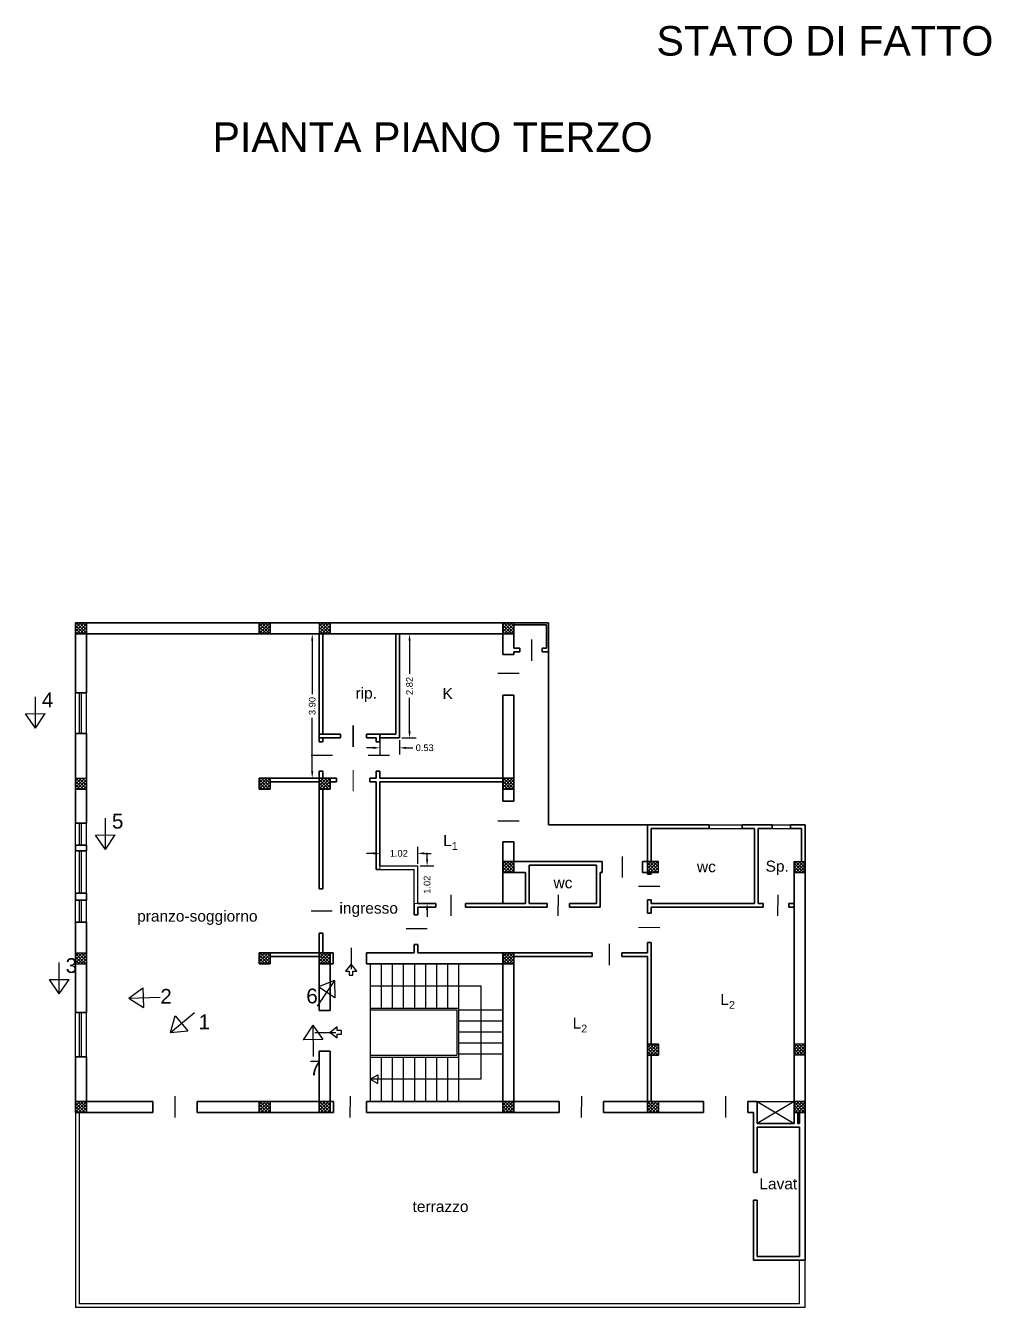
# Model space of a CAD drawing. Header units: millimetres. Extents: x 47.7 to 138, y 28.9 to 102.3.
# Drawn here: x 47.73 to 73.89, y 28.89 to 63.61 of the extents above; entities that cross this region are included whole.
import ezdxf

# ---------------------------------------------------------------- set-up
doc = ezdxf.new("R2010")
doc.units = ezdxf.units.MM
doc.layers.add('-- DEMOLIZIONE', color=1, linetype='Continuous', lineweight=30)
doc.layers.add('-- STATO DI FATTO', color=7, linetype='Continuous', lineweight=18)
for name, color, linetype in [('come da catastale', 7, 'Continuous'), ('Docu fotografica', 5, 'Continuous'), ('Quadratura tavola', 7, 'Continuous')]:
    doc.layers.add(name, color=color, linetype=linetype)
doc.styles.get("Standard").update_dxf_attribs({"font": 'arial.ttf'})
doc.dimstyles.get("Standard").update_dxf_attribs({"dimtxt": 0.18, "dimasz": 0.18, "dimexe": 0.18, "dimexo": 0.0625, "dimgap": 0.09, "dimtad": 0, "dimzin": 0, "dimdsep": 46, "dimtxsty": 'Standard', "dimcen": 0.09, "dimadec": 0, "dimazin": 0, "dimtfac": 1, "dimtofl": 0, "dimtmove": 0, "dimatfit": 3, "dimfxl": 0.3, "dimfxlon": 1, "dimtolj": 1, "dimtzin": 0, "dimarcsym": 0})
pattern_1 = [(0, (0, 0), (0, 6.985), [5.08, -1.905]), (90, (0, 0), (-6.985, 4e-16), [5.08, -1.905])]

# ---------------------------------------------------------------- blocks, each defined once
blk = doc.blocks.new('*D318')
at = {"layer": '-- STATO DI FATTO', "color": 0, "lineweight": -2, "transparency": 16777216}
for p, q in [((57.329, 40.91), (57.329, 41.369)), ((58.354, 40.91), (58.354, 41.369)), ((57.149, 41.189), (56.969, 41.189)), ((58.534, 41.189), (58.714, 41.189))]:
    blk.add_line(p, q, dxfattribs=at)
at = {"layer": '-- STATO DI FATTO', "color": 0, "transparency": 16777216}
for points in [[(57.149, 41.219), (57.149, 41.159), (57.329, 41.189)], [(58.534, 41.219), (58.534, 41.159), (58.354, 41.189)]]:
    blk.add_solid(points, dxfattribs=at)
at = {"layer": 'Defpoints', "color": 0, "transparency": 16777216}
for p in [(58.354, 41.189), (57.329, 40.848), (58.354, 40.848)]:
    blk.add_point(p, dxfattribs=at)
at = {"layer": '-- STATO DI FATTO', "color": 0, "transparency": 16777216, "insert": (57.842, 41.189), "char_height": 0.18, "attachment_point": 5}
blk.add_mtext('\\A1;1.02', dxfattribs=at)
blk = doc.blocks.new('*D319')
at = {"layer": '-- STATO DI FATTO', "color": 0, "lineweight": -2, "transparency": 16777216}
for p, q in [((58.608, 41.028), (58.608, 41.208)), ((58.417, 40.848), (58.788, 40.848)), ((58.417, 39.832), (58.788, 39.832)), ((58.608, 39.652), (58.608, 39.472))]:
    blk.add_line(p, q, dxfattribs=at)
at = {"layer": '-- STATO DI FATTO', "color": 0, "transparency": 16777216}
for points in [[(58.578, 41.028), (58.638, 41.028), (58.608, 40.848)], [(58.578, 39.652), (58.638, 39.652), (58.608, 39.832)]]:
    blk.add_solid(points, dxfattribs=at)
at = {"layer": 'Defpoints', "color": 0, "transparency": 16777216}
for p in [(58.354, 40.848), (58.354, 39.832), (58.608, 39.832)]:
    blk.add_point(p, dxfattribs=at)
at = {"layer": '-- STATO DI FATTO', "color": 0, "transparency": 16777216, "insert": (58.608, 40.34), "char_height": 0.18, "attachment_point": 5, "rotation": 90}
blk.add_mtext('\\A1;1.02', dxfattribs=at)
blk = doc.blocks.new('*D320')
at = {"layer": '-- STATO DI FATTO', "color": 0, "lineweight": -2, "transparency": 16777216}
for p, q in [((57.922, 47.132), (58.312, 47.132)), ((58.132, 46.952), (58.132, 46.048)), ((58.132, 44.495), (58.132, 45.399)), ((57.922, 44.315), (58.312, 44.315))]:
    blk.add_line(p, q, dxfattribs=at)
at = {"layer": '-- STATO DI FATTO', "color": 0, "transparency": 16777216}
for points in [[(58.102, 46.952), (58.162, 46.952), (58.132, 47.132)], [(58.102, 44.495), (58.162, 44.495), (58.132, 44.315)]]:
    blk.add_solid(points, dxfattribs=at)
at = {"layer": 'Defpoints', "color": 0, "transparency": 16777216}
for p in [(57.86, 47.132), (57.86, 44.315), (58.132, 44.315)]:
    blk.add_point(p, dxfattribs=at)
at = {"layer": '-- STATO DI FATTO', "color": 0, "transparency": 16777216, "insert": (58.132, 45.723), "char_height": 0.18, "attachment_point": 5, "rotation": 90}
blk.add_mtext('\\A1;2.82', dxfattribs=at)
blk = doc.blocks.new('*D321')
at = {"layer": '-- STATO DI FATTO', "color": 0, "lineweight": -2, "transparency": 16777216}
for p, q in [((57.329, 44.252), (57.329, 43.868)), ((57.86, 44.252), (57.86, 43.868)), ((57.149, 44.048), (56.969, 44.048)), ((58.04, 44.048), (58.22, 44.048))]:
    blk.add_line(p, q, dxfattribs=at)
at = {"layer": '-- STATO DI FATTO', "color": 0, "transparency": 16777216}
for points in [[(57.149, 44.078), (57.149, 44.018), (57.329, 44.048)], [(58.04, 44.078), (58.04, 44.018), (57.86, 44.048)]]:
    blk.add_solid(points, dxfattribs=at)
at = {"layer": 'Defpoints', "color": 0, "transparency": 16777216}
for p in [(57.329, 44.315), (57.86, 44.315), (57.86, 44.048)]:
    blk.add_point(p, dxfattribs=at)
at = {"layer": '-- STATO DI FATTO', "color": 0, "transparency": 16777216, "insert": (58.543, 44.048), "char_height": 0.18, "attachment_point": 5}
blk.add_mtext('\\A1;0.53', dxfattribs=at)
blk = doc.blocks.new('*D322')
at = {"layer": '-- STATO DI FATTO', "color": 0, "lineweight": -2, "transparency": 16777216}
for p, q in [((55.622, 47.132), (55.316, 47.132)), ((55.496, 46.952), (55.496, 45.504)), ((55.496, 43.408), (55.496, 44.857)), ((55.622, 43.228), (55.316, 43.228))]:
    blk.add_line(p, q, dxfattribs=at)
at = {"layer": '-- STATO DI FATTO', "color": 0, "transparency": 16777216}
for points in [[(55.466, 46.952), (55.526, 46.952), (55.496, 47.132)], [(55.466, 43.408), (55.526, 43.408), (55.496, 43.228)]]:
    blk.add_solid(points, dxfattribs=at)
at = {"layer": 'Defpoints', "color": 0, "transparency": 16777216}
for p in [(55.496, 47.132), (55.685, 47.132), (55.685, 43.228)]:
    blk.add_point(p, dxfattribs=at)
at = {"layer": '-- STATO DI FATTO', "color": 0, "transparency": 16777216, "insert": (55.496, 45.18), "char_height": 0.18, "attachment_point": 5, "rotation": 90}
blk.add_mtext('\\A1;3.90', dxfattribs=at)

msp = doc.modelspace()

# ---------------------------------------------------------------- hatches: boundary and pattern name
at = {"layer": '-- DEMOLIZIONE'}
h = msp.add_hatch(dxfattribs=at)
h.set_pattern_fill('ANGLE', color=256)
h.set_pattern_definition(pattern_1)
h.paths.add_polyline_path([(55.785, 47.132), (55.685, 47.132), (55.685, 44.415), (55.785, 44.415)])
h.paths.add_polyline_path([(57.86, 47.132), (57.76, 47.132), (57.76, 44.415), (57.329, 44.415), (57.329, 44.315), (57.86, 44.315)])
h = msp.add_hatch(dxfattribs=at)
h.set_pattern_fill('ANGLE', color=256)
h.set_pattern_definition(pattern_1)
h.paths.add_polyline_path([(55.785, 47.132), (55.685, 47.132), (55.685, 44.415), (55.785, 44.415)])
h.paths.add_polyline_path([(57.86, 47.132), (57.76, 47.132), (57.76, 44.415), (57.329, 44.415), (57.329, 44.315), (57.86, 44.315)])
h.paths.add_polyline_path([(55.785, 44.315), (55.685, 44.315), (55.685, 44.213), (55.785, 44.213)])
h.paths.add_polyline_path([(55.785, 43.413), (55.685, 43.413), (55.685, 43.228), (55.785, 43.228)])
h = msp.add_hatch(dxfattribs=at)
h.set_pattern_fill('ANGLE', color=256)
h.set_pattern_definition(pattern_1)
h.paths.add_polyline_path([(55.785, 43.413), (55.685, 43.413), (55.685, 43.228), (55.785, 43.228)])
h.paths.add_polyline_path([(55.785, 44.315), (55.685, 44.315), (55.685, 44.213), (55.785, 44.213)])
h = msp.add_hatch(dxfattribs=at)
h.set_pattern_fill('ANGLE', color=256)
h.set_pattern_definition(pattern_1)
h.paths.add_polyline_path([(58.354, 40.848), (57.329, 40.848), (57.329, 40.748), (58.254, 40.748), (58.254, 39.832), (58.354, 39.832)])
h = msp.add_hatch(dxfattribs=at)
h.set_pattern_fill('ANGLE', color=256)
h.set_pattern_definition(pattern_1)
h.paths.add_polyline_path([(58.354, 40.848), (57.329, 40.848), (57.329, 40.748), (58.254, 40.748), (58.254, 39.832), (58.354, 39.832)])
at = {"layer": 'come da catastale'}
h = msp.add_hatch(dxfattribs=at)
h.set_pattern_fill('ANSI37', scale=0.02, angle=-90)
h.paths.add_polyline_path([(64.873, 34.172), (64.873, 34.472), (64.573, 34.472), (64.573, 34.172)])
h.paths.add_polyline_path([(55.685, 38.498), (55.685, 38.198), (55.985, 38.198), (55.985, 38.498)])
h.paths.add_polyline_path([(55.685, 34.472), (55.685, 34.172), (55.985, 34.172), (55.985, 34.472)])
h.paths.add_polyline_path([(55.985, 42.928), (55.985, 43.228), (55.685, 43.228), (55.685, 42.928)])
h.paths.add_polyline_path([(54.058, 43.228), (54.058, 42.928), (54.358, 42.928), (54.358, 43.228)])
h.paths.add_polyline_path([(54.358, 38.498), (54.058, 38.498), (54.058, 38.198), (54.358, 38.198)])
h.paths.add_polyline_path([(54.358, 34.472), (54.058, 34.472), (54.058, 34.172), (54.358, 34.172)])
h.paths.add_polyline_path([(54.058, 47.432), (54.058, 47.132), (54.358, 47.132), (54.358, 47.432)])
h.paths.add_polyline_path([(55.685, 47.132), (55.985, 47.132), (55.985, 47.432), (55.685, 47.432)])
h.paths.add_polyline_path([(49.082, 47.432), (49.082, 47.132), (49.382, 47.132), (49.382, 47.432)])
h.paths.add_polyline_path([(49.382, 43.228), (49.082, 43.228), (49.082, 42.928), (49.382, 42.928)])
h.paths.add_polyline_path([(49.082, 38.498), (49.082, 38.198), (49.382, 38.198), (49.382, 38.498)])
h.paths.add_polyline_path([(49.082, 34.172), (49.382, 34.172), (49.382, 34.472), (49.082, 34.472)])
h.paths.add_polyline_path([(60.66, 43.228), (60.66, 42.928), (60.96, 42.928), (60.96, 43.228)])
h = msp.add_hatch(dxfattribs=at)
h.set_pattern_fill('ANSI37', scale=0.02, angle=-90)
h.paths.add_polyline_path([(60.96, 38.498), (60.66, 38.498), (60.66, 38.198), (60.96, 38.198)])
h.paths.add_polyline_path([(60.96, 40.973), (60.66, 40.973), (60.66, 40.669), (60.96, 40.669)])
h.paths.add_polyline_path([(60.66, 47.432), (60.66, 47.132), (60.96, 47.132), (60.96, 47.432)])
h = msp.add_hatch(dxfattribs=at)
h.set_pattern_fill('ANSI37', scale=0.02, angle=-90)
h.paths.add_polyline_path([(64.573, 35.724), (64.873, 35.724), (64.873, 36.024), (64.573, 36.024)])
h.paths.add_polyline_path([(64.573, 40.973), (64.573, 40.669), (64.873, 40.669), (64.873, 40.973)])
h.paths.add_polyline_path([(68.548, 40.973), (68.548, 40.669), (68.848, 40.669), (68.848, 40.973)])
h.paths.add_polyline_path([(68.548, 36.024), (68.548, 35.724), (68.848, 35.724), (68.848, 36.024)])
h.paths.add_polyline_path([(68.548, 34.472), (68.548, 34.172), (68.848, 34.172), (68.848, 34.472)])
h = msp.add_hatch(dxfattribs=at)
h.set_pattern_fill('ANSI37', scale=0.02, angle=-90)
h.set_pattern_definition([(315, (15.027344, 93.806665), (0.04490128, 0.04490128), []), (45, (15.027344, 93.806665), (-0.04490128, 0.04490128), [])])
h.paths.add_polyline_path([(60.96, 34.172), (60.96, 34.472), (60.66, 34.472), (60.66, 34.172)])

# ---------------------------------------------------------------- linework, layer by layer
at = {"layer": '-- DEMOLIZIONE', "lineweight": 35}
for p, q in [((55.685, 47.132), (55.685, 44.415)), ((55.785, 47.132), (55.785, 44.415)), ((57.76, 47.132), (57.76, 44.415)), ((57.86, 47.132), (57.86, 44.315)), ((56.606, 44.652), (56.604, 44.078)), ((55.785, 44.415), (55.685, 44.415)), ((55.785, 44.315), (55.685, 44.315)), ((56.263, 44.415), (56.263, 44.315)), ((56.963, 44.415), (56.963, 44.315)), ((57.329, 44.415), (57.76, 44.415)), ((57.329, 44.315), (57.329, 44.415)), ((57.329, 44.315), (57.86, 44.315))]:
    msp.add_line(p, q, dxfattribs=at)
at = {"layer": '-- DEMOLIZIONE'}
for p, q in [((57.329, 40.848), (58.354, 40.848)), ((57.329, 40.748), (58.254, 40.748)), ((58.254, 39.832), (58.254, 40.748)), ((58.354, 39.832), (58.354, 40.848))]:
    msp.add_line(p, q, dxfattribs=at)
at = {"layer": '-- DEMOLIZIONE', "lineweight": 35}
for points in [[(55.785, 44.315), (55.785, 44.213), (55.685, 44.213), (55.685, 44.315)], [(55.785, 43.228), (55.785, 43.413), (55.685, 43.413), (55.685, 43.228)]]:
    msp.add_lwpolyline(points, dxfattribs=at)
at = {"layer": '-- STATO DI FATTO'}
for p, q in [((56.607, 42.875), (56.607, 43.445)), ((57.329, 40.848), (57.329, 40.748)), ((58.354, 39.832), (58.254, 39.832))]:
    msp.add_line(p, q, dxfattribs=at)
at = {"layer": '-- STATO DI FATTO', "color": 7, "lineweight": 25}
for p, q in [((66.244, 41.964), (67.144, 41.964)), ((66.244, 41.864), (67.144, 41.864)), ((67.954, 41.964), (68.454, 41.964)), ((67.954, 41.864), (68.454, 41.864)), ((57.062, 37.598), (60.06, 37.598)), ((60.06, 37.598), (60.06, 35.072)), ((57.062, 35.072), (57.271, 35.191)), ((60.06, 35.072), (57.062, 35.072)), ((57.062, 35.072), (57.271, 34.953)), ((57.271, 35.191), (57.271, 35.072)), ((57.271, 34.953), (57.271, 35.072)), ((67.548, 34.472), (68.548, 34.472)), ((68.548, 34.472), (67.548, 33.872)), ((67.548, 34.472), (68.548, 33.872))]:
    msp.add_line(p, q, dxfattribs=at)
at = {"layer": '-- STATO DI FATTO'}
for points in [[(49.082, 47.432), (49.082, 47.132), (49.382, 47.132), (49.382, 47.432), (49.082, 47.432)], [(54.058, 47.432), (54.058, 47.132), (54.358, 47.132), (54.358, 47.432), (54.058, 47.432)], [(55.685, 47.132), (55.985, 47.132), (55.985, 47.432), (55.685, 47.432), (55.685, 47.132)], [(49.382, 43.228), (49.082, 43.228), (49.082, 42.928), (49.382, 42.928), (49.382, 43.228)], [(54.058, 43.228), (54.058, 42.928), (54.358, 42.928), (54.358, 43.228), (54.058, 43.228)], [(55.985, 42.928), (55.985, 43.228), (55.685, 43.228), (55.685, 42.928), (55.985, 42.928)], [(60.66, 43.228), (60.66, 42.928), (60.96, 42.928), (60.96, 43.228), (60.66, 43.228)], [(49.082, 38.498), (49.082, 38.198), (49.382, 38.198), (49.382, 38.498), (49.082, 38.498)], [(54.358, 38.498), (54.058, 38.498), (54.058, 38.198), (54.358, 38.198), (54.358, 38.498)], [(55.685, 38.498), (55.685, 38.198), (55.985, 38.198), (55.985, 38.498), (55.685, 38.498)], [(49.082, 34.172), (49.382, 34.172), (49.382, 34.472), (49.082, 34.472), (49.082, 34.172)], [(54.358, 34.472), (54.058, 34.472), (54.058, 34.172), (54.358, 34.172), (54.358, 34.472)], [(55.685, 34.472), (55.685, 34.172), (55.985, 34.172), (55.985, 34.472), (55.685, 34.472)], [(64.873, 34.172), (64.873, 34.472), (64.573, 34.472), (64.573, 34.172), (64.873, 34.172)]]:
    msp.add_lwpolyline(points, close=True, dxfattribs=at)
at = {"color": 7}
for p, q in [((55.468, 43.849), (56.042, 43.848)), ((64.336, 39.186), (64.91, 39.184))]:
    msp.add_line(p, q, dxfattribs=at)
at = {"layer": 'come da catastale', "lineweight": 35}
for p, q in [((49.082, 47.432), (49.082, 45.534)), ((49.082, 47.432), (61.895, 47.432)), ((49.382, 47.432), (49.382, 45.534)), ((54.058, 47.432), (54.058, 47.132)), ((54.358, 47.432), (54.358, 47.132)), ((55.985, 47.432), (55.985, 47.132)), ((60.66, 47.432), (60.66, 46.576)), ((60.96, 47.432), (60.96, 46.745)), ((60.96, 47.382), (61.845, 47.382)), ((61.845, 47.382), (61.845, 46.745)), ((61.895, 47.432), (61.895, 41.964)), ((49.082, 47.132), (57.86, 47.132)), ((57.86, 47.132), (60.96, 47.132)), ((60.96, 46.576), (60.66, 46.576)), ((61.12, 46.745), (60.96, 46.745)), ((61.12, 46.645), (60.96, 46.645)), ((60.96, 46.645), (60.96, 46.576)), ((61.12, 46.745), (61.12, 46.645)), ((61.845, 46.745), (61.72, 46.745)), ((61.72, 46.745), (61.72, 46.645)), ((61.895, 46.645), (61.72, 46.645)), ((49.382, 45.534), (49.082, 45.534)), ((60.96, 45.476), (60.66, 45.476)), ((60.66, 45.476), (60.66, 42.602)), ((60.96, 45.476), (60.96, 42.602)), ((49.382, 44.434), (49.082, 44.434)), ((49.082, 44.434), (49.082, 42.008)), ((49.382, 44.434), (49.382, 42.008)), ((55.685, 44.315), (55.685, 44.415)), ((55.785, 44.415), (56.263, 44.415)), ((55.785, 44.315), (56.263, 44.315)), ((56.963, 44.415), (57.329, 44.415)), ((56.963, 44.315), (57.229, 44.315)), ((57.229, 44.315), (57.229, 44.213)), ((57.329, 44.213), (57.229, 44.213)), ((57.329, 44.315), (57.329, 44.213)), ((57.329, 43.413), (57.229, 43.413)), ((57.229, 43.413), (57.229, 43.228)), ((57.329, 43.413), (57.329, 43.228)), ((54.058, 43.228), (54.058, 42.928)), ((54.058, 43.228), (55.985, 43.228)), ((54.358, 43.228), (54.358, 42.928)), ((54.358, 43.128), (55.685, 43.128)), ((55.685, 43.228), (55.685, 40.232)), ((55.985, 43.228), (55.985, 42.928)), ((55.985, 43.228), (56.157, 43.228)), ((55.985, 43.128), (56.157, 43.128)), ((56.157, 43.128), (56.157, 43.228)), ((57.057, 43.128), (57.057, 43.228)), ((57.057, 43.228), (57.229, 43.228)), ((57.057, 43.128), (57.229, 43.128)), ((57.229, 43.128), (57.229, 40.748)), ((57.329, 43.228), (60.96, 43.228)), ((57.329, 43.128), (60.66, 43.128)), ((57.329, 43.128), (57.329, 40.848)), ((54.058, 42.928), (54.358, 42.928)), ((55.685, 42.928), (55.985, 42.928)), ((55.785, 42.928), (55.785, 40.232)), ((60.66, 42.928), (60.96, 42.928)), ((60.96, 42.602), (60.66, 42.602)), ((49.382, 42.008), (49.082, 42.008)), ((66.244, 41.964), (61.895, 41.964)), ((64.573, 40.669), (64.573, 41.964)), ((64.673, 40.973), (64.673, 41.864)), ((66.244, 41.864), (64.673, 41.864)), ((66.244, 41.964), (66.244, 41.864)), ((67.144, 41.964), (67.144, 41.864)), ((67.954, 41.964), (67.144, 41.964)), ((67.475, 41.864), (67.144, 41.864)), ((67.475, 41.864), (67.475, 39.832)), ((67.575, 41.864), (67.575, 39.832)), ((67.954, 41.864), (67.575, 41.864)), ((67.954, 41.964), (67.954, 41.864)), ((68.848, 41.964), (68.454, 41.964)), ((68.454, 41.964), (68.454, 41.864)), ((68.748, 41.864), (68.454, 41.864)), ((68.748, 40.973), (68.748, 41.864)), ((68.848, 30.172), (68.848, 41.964)), ((49.382, 41.408), (49.082, 41.408)), ((49.082, 41.408), (49.082, 41.258)), ((49.382, 41.408), (49.382, 41.258)), ((60.96, 41.502), (60.66, 41.502)), ((60.66, 41.502), (60.66, 39.832)), ((60.96, 41.502), (60.96, 40.669)), ((49.382, 41.258), (49.082, 41.258)), ((60.66, 40.973), (63.346, 40.973)), ((63.346, 40.669), (63.346, 40.973)), ((64.438, 40.669), (64.438, 40.973)), ((64.438, 40.973), (64.873, 40.973)), ((68.548, 34.172), (68.548, 40.973)), ((57.229, 40.748), (57.329, 40.748)), ((60.66, 40.669), (61.276, 40.669)), ((61.276, 40.669), (61.276, 39.832)), ((61.376, 40.873), (63.195, 40.873)), ((61.376, 40.873), (61.376, 39.832)), ((63.195, 40.873), (63.195, 39.832)), ((63.295, 40.669), (63.295, 39.732)), ((63.295, 40.669), (63.346, 40.669)), ((64.438, 40.669), (64.873, 40.669)), ((64.573, 40.627), (64.573, 40.669)), ((64.673, 40.627), (64.573, 40.627)), ((64.673, 40.627), (64.673, 40.669)), ((49.382, 40.108), (49.082, 40.108)), ((49.082, 40.108), (49.082, 39.923)), ((49.382, 40.108), (49.382, 39.923)), ((55.785, 40.232), (55.685, 40.232)), ((64.673, 39.927), (64.573, 39.927)), ((64.573, 39.571), (64.573, 39.927)), ((64.673, 39.832), (64.673, 39.927)), ((49.382, 39.923), (49.082, 39.923)), ((58.254, 39.521), (58.254, 39.832)), ((58.846, 39.832), (58.354, 39.832)), ((58.354, 39.732), (58.354, 39.521)), ((58.846, 39.732), (58.354, 39.732)), ((58.846, 39.832), (58.846, 39.732)), ((61.276, 39.832), (59.646, 39.832)), ((59.646, 39.832), (59.646, 39.732)), ((61.864, 39.732), (59.646, 39.732)), ((61.864, 39.832), (61.376, 39.832)), ((61.864, 39.832), (61.864, 39.732)), ((63.195, 39.832), (62.464, 39.832)), ((62.464, 39.832), (62.464, 39.732)), ((63.295, 39.732), (62.464, 39.732)), ((67.475, 39.832), (64.673, 39.832)), ((64.673, 39.571), (64.673, 39.732)), ((67.709, 39.732), (64.673, 39.732)), ((67.709, 39.832), (67.575, 39.832)), ((67.709, 39.732), (67.709, 39.832)), ((68.548, 39.832), (68.409, 39.832)), ((68.409, 39.732), (68.409, 39.832)), ((68.548, 39.732), (68.409, 39.732)), ((49.382, 39.323), (49.082, 39.323)), ((49.082, 39.323), (49.082, 36.875)), ((49.382, 39.323), (49.382, 36.875)), ((58.354, 39.521), (58.254, 39.521)), ((64.673, 39.571), (64.573, 39.571)), ((55.785, 39.032), (55.685, 39.032)), ((55.685, 39.032), (55.685, 36.935)), ((55.785, 39.032), (55.785, 38.498)), ((58.354, 38.721), (58.254, 38.721)), ((58.254, 38.721), (58.254, 38.498)), ((58.354, 38.721), (58.354, 38.498)), ((64.673, 38.771), (64.573, 38.771)), ((64.573, 38.498), (64.573, 38.771)), ((64.673, 36.024), (64.673, 38.771)), ((54.058, 38.498), (54.058, 38.198)), ((54.058, 38.498), (56.065, 38.498)), ((54.058, 38.198), (54.358, 38.198)), ((54.358, 38.498), (54.358, 38.198)), ((54.358, 38.398), (55.685, 38.398)), ((55.685, 38.198), (56.065, 38.198)), ((55.985, 38.498), (55.985, 36.935)), ((56.065, 38.198), (56.065, 38.498)), ((56.965, 38.198), (56.965, 38.498)), ((56.965, 38.498), (58.254, 38.498)), ((56.965, 38.198), (60.96, 38.198)), ((58.354, 38.498), (63.081, 38.498)), ((60.66, 38.498), (60.66, 34.172)), ((60.96, 38.498), (60.96, 34.172)), ((60.96, 38.398), (63.081, 38.398)), ((63.081, 38.498), (63.081, 38.398)), ((63.881, 38.498), (63.881, 38.398)), ((63.881, 38.498), (64.573, 38.498)), ((63.881, 38.398), (64.573, 38.398)), ((64.573, 34.172), (64.573, 38.398)), ((49.382, 36.875), (49.082, 36.875)), ((55.985, 36.935), (55.685, 36.935)), ((55.985, 35.835), (55.685, 35.835)), ((55.685, 35.835), (55.685, 34.172)), ((55.985, 35.835), (55.985, 34.172)), ((64.873, 36.024), (64.573, 36.024)), ((64.873, 35.724), (64.873, 36.024)), ((49.382, 35.675), (49.082, 35.675)), ((49.082, 35.675), (49.082, 34.172)), ((49.382, 35.675), (49.382, 34.172)), ((64.873, 35.724), (64.573, 35.724)), ((64.673, 34.472), (64.673, 35.724)), ((49.082, 34.472), (51.178, 34.472)), ((51.178, 34.472), (51.178, 34.172)), ((52.378, 34.472), (52.378, 34.172)), ((52.378, 34.472), (56.069, 34.472)), ((54.058, 34.472), (54.058, 34.172)), ((54.358, 34.472), (54.358, 34.172)), ((56.069, 34.472), (56.069, 34.172)), ((56.969, 34.472), (56.969, 34.172)), ((56.969, 34.472), (62.185, 34.472)), ((62.185, 34.472), (62.185, 34.172)), ((63.385, 34.472), (63.385, 34.172)), ((63.385, 34.472), (66.092, 34.472)), ((64.873, 34.172), (64.873, 34.472)), ((66.092, 34.472), (66.092, 34.172)), ((67.292, 34.472), (67.292, 34.172)), ((67.292, 34.472), (67.548, 34.472)), ((67.548, 33.872), (67.548, 34.472)), ((68.548, 34.472), (68.848, 34.472)), ((49.082, 34.172), (51.178, 34.172)), ((52.378, 34.172), (56.069, 34.172)), ((56.969, 34.172), (62.185, 34.172)), ((63.385, 34.172), (66.092, 34.172)), ((67.292, 34.172), (67.448, 34.172)), ((67.448, 32.547), (67.448, 34.172)), ((68.548, 34.172), (68.848, 34.172)), ((68.548, 34.172), (68.548, 33.872)), ((68.648, 34.172), (68.648, 33.872)), ((68.698, 33.872), (68.698, 34.172)), ((67.548, 33.872), (68.548, 33.872)), ((67.548, 32.547), (67.548, 33.772)), ((67.548, 33.772), (68.698, 33.772)), ((68.648, 33.872), (68.698, 33.872)), ((68.698, 30.272), (68.698, 33.772)), ((67.448, 32.547), (67.548, 32.547)), ((67.448, 30.172), (67.448, 31.797)), ((67.448, 31.797), (67.548, 31.797)), ((67.548, 30.272), (67.548, 31.797)), ((68.698, 30.272), (67.548, 30.272)), ((68.848, 30.172), (67.448, 30.172))]:
    msp.add_line(p, q, dxfattribs=at)
at = {"layer": 'come da catastale', "color": 7}
for p, q in [((61.433, 46.982), (61.431, 46.408)), ((60.523, 46.071), (61.097, 46.069)), ((49.183, 45.534), (49.183, 44.434)), ((49.236, 45.534), (49.236, 44.434)), ((57.012, 43.849), (57.587, 43.848)), ((49.082, 43.228), (49.382, 43.228)), ((49.082, 42.928), (49.382, 42.928)), ((49.082, 42.928), (49.382, 42.928)), ((60.523, 42.071), (61.097, 42.069)), ((49.183, 42.008), (49.183, 41.408)), ((49.236, 42.008), (49.236, 41.408)), ((49.183, 41.258), (49.183, 40.108)), ((49.236, 41.258), (49.236, 40.108)), ((63.89, 41.108), (63.888, 40.534)), ((64.873, 40.669), (64.873, 40.973)), ((68.548, 40.973), (68.848, 40.973)), ((68.548, 40.669), (68.848, 40.669)), ((64.336, 40.299), (64.91, 40.298)), ((59.254, 40.069), (59.252, 39.495)), ((62.154, 40.069), (62.152, 39.495)), ((68.103, 40.069), (68.101, 39.495)), ((49.183, 39.923), (49.183, 39.323)), ((49.236, 39.923), (49.236, 39.323)), ((55.465, 39.637), (56.04, 39.635)), ((58.037, 39.158), (58.611, 39.157)), ((56.551, 38.628), (56.55, 38.054)), ((63.542, 38.735), (63.54, 38.161)), ((49.082, 38.498), (49.382, 38.498)), ((49.082, 38.198), (49.382, 38.198)), ((57.062, 38.198), (57.062, 34.472)), ((57.362, 38.198), (57.362, 36.998)), ((57.662, 38.198), (57.662, 36.998)), ((57.962, 38.198), (57.962, 36.998)), ((58.262, 38.198), (58.262, 36.998)), ((58.562, 38.198), (58.562, 36.998)), ((58.862, 38.198), (58.862, 36.998)), ((59.162, 38.198), (59.162, 36.998)), ((59.462, 38.198), (59.462, 34.472)), ((49.183, 36.875), (49.183, 35.675)), ((49.236, 36.875), (49.236, 35.675)), ((49.382, 35.675), (49.382, 36.875)), ((57.062, 36.998), (59.46, 36.998)), ((57.062, 36.948), (59.41, 36.948)), ((59.41, 36.948), (59.41, 35.722)), ((59.46, 36.998), (59.46, 35.672)), ((59.46, 36.955), (60.66, 36.955)), ((59.46, 36.655), (60.66, 36.655)), ((55.565, 36.34), (56.14, 36.338)), ((59.46, 36.355), (60.66, 36.355)), ((59.46, 36.055), (60.66, 36.055)), ((68.848, 36.024), (68.548, 36.024)), ((57.062, 35.722), (59.41, 35.722)), ((57.062, 35.672), (59.46, 35.672)), ((57.362, 35.672), (57.362, 34.472)), ((57.662, 35.672), (57.662, 34.472)), ((57.962, 35.672), (57.962, 34.472)), ((58.262, 35.672), (58.262, 34.472)), ((58.562, 35.672), (58.562, 34.472)), ((58.862, 35.672), (58.862, 34.472)), ((59.162, 35.672), (59.162, 34.472)), ((59.46, 35.755), (60.66, 35.755)), ((68.848, 35.724), (68.548, 35.724)), ((51.779, 34.609), (51.777, 34.035)), ((56.52, 34.609), (56.518, 34.035)), ((62.786, 34.609), (62.784, 34.035)), ((66.693, 34.609), (66.691, 34.035)), ((49.082, 34.172), (49.082, 28.892)), ((49.182, 34.172), (49.182, 28.992)), ((68.848, 28.892), (49.082, 28.892)), ((68.698, 28.992), (49.182, 28.992))]:
    msp.add_line(p, q, dxfattribs=at)
at = {"layer": 'come da catastale'}
for p, q in [((68.698, 28.992), (68.698, 30.172)), ((68.848, 28.892), (68.848, 30.172))]:
    msp.add_line(p, q, dxfattribs=at)
at = {"layer": 'come da catastale', "color": 7}
for points in [[(56.55, 38.187), (56.4, 37.997), (56.5, 37.997), (56.5, 37.887), (56.6, 37.887), (56.6, 37.997), (56.7, 37.997), (56.55, 38.187)], [(55.985, 36.339), (56.175, 36.189), (56.175, 36.289), (56.285, 36.289), (56.285, 36.389), (56.175, 36.389), (56.175, 36.489), (55.985, 36.339)]]:
    msp.add_lwpolyline(points, dxfattribs=at)
at = {"layer": 'Docu fotografica'}
for p, q in [((48.003, 44.585), (47.997, 45.432)), ((47.734, 44.971), (48.267, 44.975)), ((48.003, 44.585), (47.734, 44.971)), ((48.003, 44.585), (48.267, 44.975)), ((49.898, 41.297), (49.893, 42.144)), ((49.63, 41.683), (50.162, 41.687)), ((49.898, 41.297), (49.63, 41.683)), ((49.898, 41.297), (50.162, 41.687)), ((48.646, 37.385), (48.641, 38.233)), ((48.377, 37.772), (48.91, 37.775)), ((48.646, 37.385), (48.377, 37.772)), ((48.646, 37.385), (48.91, 37.775)), ((50.529, 37.265), (50.909, 37.543)), ((50.909, 37.543), (50.925, 37.011)), ((56.103, 37.75), (55.632, 37.046)), ((56.103, 37.75), (55.666, 37.576)), ((56.108, 37.279), (55.666, 37.576)), ((56.103, 37.75), (56.108, 37.279)), ((50.529, 37.265), (51.377, 37.291)), ((50.529, 37.265), (50.925, 37.011)), ((51.654, 36.336), (52.306, 36.878)), ((51.654, 36.336), (51.783, 36.789)), ((51.783, 36.789), (52.123, 36.38)), ((55.515, 36.535), (55.253, 36.143)), ((55.515, 36.535), (55.526, 35.687)), ((55.515, 36.535), (55.786, 36.15)), ((51.654, 36.336), (52.123, 36.38)), ((55.786, 36.15), (55.253, 36.143))]:
    msp.add_line(p, q, dxfattribs=at)
at = {"layer": 'Quadratura tavola', "color": 7, "lineweight": 25}
for p, q in [((49.082, 44.434), (49.082, 45.534)), ((49.382, 44.434), (49.382, 45.534)), ((49.082, 39.323), (49.082, 42.008)), ((49.382, 39.323), (49.382, 42.008)), ((49.082, 35.675), (49.082, 36.875))]:
    msp.add_line(p, q, dxfattribs=at)

# ---------------------------------------------------------------- texts
at = {"layer": '-- DEMOLIZIONE', "lineweight": 35, "insert": (56.668, 45.681), "char_height": 0.3, "attachment_point": 1}
msp.add_mtext_dynamic_manual_height_columns('rip.', width=0.36606, gutter_width=12.5, heights=[0], dxfattribs=at)
at = {"color": 4, "char_height": 0.8, "attachment_point": 1}
for s, width, insert in [('\\pxqc;STATO DI FATTO', 40.64321, (49.06, 63.599)), ('PIANTA PIANO TERZO', 15.38708, (52.794, 60.991))]:
    msp.add_mtext_dynamic_manual_height_columns(s, width=width, gutter_width=12.5, heights=[0], dxfattribs=dict(at, insert=insert))
at = {"color": 7, "char_height": 0.3, "attachment_point": 1}
for s, width, insert in [('K', 0.36606, (59.024, 45.668)), ('\\A1;L{\\H0.7x;\\S^ 1;}', 0.36606, (59.043, 41.687)), ('Sp.', 0.36606, (67.776, 40.993)), ('wc', 0.36606, (65.916, 40.979)), ('wc', 0.36606, (62.032, 40.544)), ('pranzo-soggiorno', 4.30802, (50.754, 39.641)), ('ingresso', 0.36606, (56.234, 39.856)), ('\\A1;L{\\H0.7x;\\S^ 2;}', 0.36606, (66.551, 37.383)), ('\\A1;L{\\H0.7x;\\S^ 2;}', 0.36606, (62.548, 36.74)), ('Lavat.', 0.36606, (67.607, 32.389)), ('terrazzo', 0.36606, (58.215, 31.774))]:
    msp.add_mtext_dynamic_manual_height_columns(s, width=width, gutter_width=12.5, heights=[0], dxfattribs=dict(at, insert=insert))
at = {"layer": 'Docu fotografica', "char_height": 0.4, "attachment_point": 1}
for s, width, insert in [('4', 2.42133, (48.175, 45.549)), ('5', 2.42133, (50.071, 42.261)), ('3', 2.42133, (48.818, 38.35)), ('2', 2.42133, (51.382, 37.517)), ('6', 2.42133, (55.336, 37.527)), ('1', 2.42133, (52.417, 36.825)), ('7', 0.4, (55.418, 35.578))]:
    msp.add_mtext_dynamic_manual_height_columns(s, width=width, gutter_width=12.5, heights=[0], dxfattribs=dict(at, insert=insert))

# ---------------------------------------------------------------- dimensions: what is measured, and where the dimension line sits
at = {"layer": '-- STATO DI FATTO'}
for base, p1, p2, picture, middle in [((55.496, 47.132), (55.685, 43.228), (55.685, 47.132), '*D322', (55.496, 45.18)), ((58.132, 44.315), (57.86, 47.132), (57.86, 44.315), '*D320', (58.132, 45.723)), ((58.608, 39.832), (58.354, 40.848), (58.354, 39.832), '*D319', (58.608, 40.34))]:
    dim = msp.add_linear_dim(base=base, p1=p1, p2=p2, angle=90, dimstyle='Standard', dxfattribs=at)
    dim.commit()
    dim.dimension.update_dxf_attribs({"geometry": picture, "text_midpoint": middle})
for base, p1, p2, picture, middle in [((57.86, 44.048), (57.329, 44.315), (57.86, 44.315), '*D321', (58.543, 44.048)), ((58.3542, 41.1886), (57.3294, 40.848), (58.3542, 40.848), '*D318', (57.8418, 41.1886))]:
    dim = msp.add_linear_dim(base=base, p1=p1, p2=p2, dimstyle='Standard', dxfattribs=at)
    dim.commit()
    dim.dimension.update_dxf_attribs({"geometry": picture, "text_midpoint": middle})

doc.saveas('drawing.dxf')
